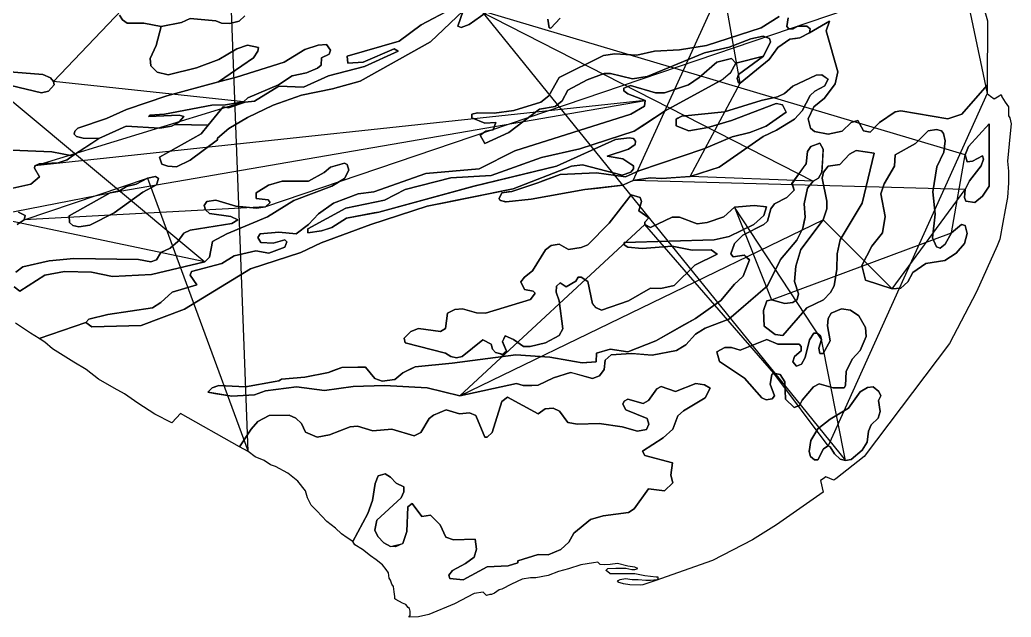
# Model space of a CAD drawing. Header units: metres. Extents: x 604421 to 673112, y 1053712 to 1114253.
# Drawn here: x 637908 to 673112, y 1053712 to 1074910 of the extents above; entities that cross this region are included whole.
import ezdxf

# ---------------------------------------------------------------- set-up
doc = ezdxf.new("R2010")
doc.units = ezdxf.units.M

msp = doc.modelspace()

# ---------------------------------------------------------------- linework, layer by layer
for points in [[(634788.99, 1099301.05), (667231.99, 1059277.05), (667044.79, 1059324.05), (666841.99, 1059511.05), (666686.09, 1059761.05), (666608.09, 1059792.05), (666452.09, 1059683.05), (666249.29, 1059293.05), (666124.59, 1059293.05), (665984.19, 1059418.05), (665937.39, 1059589.05), (665999.79, 1059979.05), (666249.29, 1060400.05), (666686.09, 1060744.05), (667341.19, 1061134.05), (667746.69, 1061711.05), (668011.79, 1061867.05), (668214.69, 1061882.05), (668417.39, 1061726.05), (668479.79, 1061570.05), (668401.79, 1061399.05), (668464.19, 1061009.05), (668386.18, 1060775.05), (668136.69, 1060541.05), (668043.09, 1060307.05), (667996.29, 1059917.05), (667824.69, 1059636.05), (667434.79, 1059309.05), (667231.99, 1059277.05), (666374.19, 1063567.05), (666280.48, 1063255.05), (666311.69, 1063068.05), (666436.49, 1063068.05), (666686.09, 1063520.05), (666592.49, 1064050.05), (666608.09, 1064315.05), (666717.29, 1064503.05), (667091.59, 1064659.05), (667403.59, 1064612.05), (667699.89, 1064409.05), (667933.89, 1063988.05), (667965.09, 1063676.05), (667746.69, 1063177.05), (667465.99, 1062865.05), (667247.59, 1062428.05), (667231.99, 1061929.05), (667185.19, 1061851.05), (666795.29, 1061851.05), (666296.18, 1061991.04), (666093.29, 1061882.05), (665687.79, 1061414.05), (665594.19, 1061227.05), (665407.08, 1061149.05), (665095.09, 1061445.05), (665079.49, 1062069.05), (664907.99, 1062319.05), (664689.59, 1062366.05), (664611.59, 1062319.05), (664549.19, 1061976.05), (664705.19, 1061570.05), (664627.18, 1061461.05), (664408.79, 1061430.05), (664252.79, 1061492.05), (663644.49, 1062194.05), (662755.49, 1062787.05), (662661.89, 1063130.05), (662942.69, 1063286.05), (663176.59, 1063286.05), (663488.59, 1063192.05), (664439.99, 1063567.05), (664829.99, 1063395.05), (665578.69, 1063395.05), (665656.69, 1063317.04), (665656.69, 1063161.05), (665422.69, 1062958.05), (665360.29, 1062771.05), (665485.09, 1062615.05), (665672.19, 1062693.05), (665796.99, 1062927.05), (665952.98, 1063551.05), (666108.99, 1063785.05), (666218.19, 1063785.05), (666342.89, 1063692.05), (666374.19, 1063567.05), (663285.79, 1068262.05), (663987.69, 1068324.05), (664424.39, 1068277.05), (664330.79, 1067965.05), (663972.09, 1067653.05), (663098.69, 1067217.05), (662568.29, 1067107.05), (659370.79, 1067014.05), (659370.79, 1066920.05), (659495.59, 1066842.05), (660010.29, 1066795.05), (661070.99, 1066873.05), (661788.39, 1066733.05), (662459.19, 1066749.05), (662677.49, 1066593.05), (661881.99, 1066203.05), (661148.89, 1065485.05), (660665.39, 1065376.05), (660306.69, 1065392.05), (659526.79, 1064939.05), (658559.69, 1064612.05), (658356.99, 1064705.05), (658247.79, 1064830.05), (658076.19, 1065626.04), (657842.19, 1065782.05), (657732.99, 1065782.05), (657655.08, 1065641.05), (657311.89, 1065438.05), (657093.48, 1065579.05), (656968.79, 1065454.05), (656953.19, 1065251.05), (657062.29, 1064939.05), (657187.19, 1063941.05), (657062.29, 1063707.05), (656578.79, 1063442.05), (656032.89, 1063317.04), (655798.99, 1063317.04), (655440.18, 1063567.05), (655143.79, 1063692.05), (655050.29, 1063489.05), (655190.69, 1063146.05), (655034.69, 1063021.05), (654987.89, 1063052.05), (654800.69, 1063099.05), (654691.49, 1063224.05), (654644.69, 1063395.05), (654348.29, 1063551.05), (653615.29, 1062958.05), (653412.49, 1062912.05), (653209.69, 1062958.05), (653022.59, 1063083.05), (651587.59, 1063442.05), (651556.39, 1063614.05), (651790.29, 1063848.05), (652071.09, 1063957.05), (652850.99, 1063848.05), (653022.59, 1063957.05), (653100.59, 1064503.05), (653350.18, 1064627.05), (653630.89, 1064659.05), (654129.99, 1064518.05), (654441.99, 1064503.05), (656048.49, 1064986.05), (656204.49, 1065205.05), (656142.09, 1065282.04), (655830.19, 1065345.05), (655705.29, 1065610.05), (655830.19, 1065782.05), (656110.88, 1066000.05), (656578.79, 1066749.05), (656781.59, 1066905.05), (657062.29, 1066951.05), (657389.89, 1066764.05), (657842.19, 1066827.05), (658076.19, 1066920.05), (658840.49, 1067700.05), (659620.29, 1068698.05), (659932.29, 1068605.05), (659979.08, 1068464.05), (659885.49, 1068137.05), (660244.29, 1067887.05), (660103.89, 1067731.05), (660103.89, 1067653.05), (660306.69, 1067544.05), (661070.99, 1067903.05), (661336.09, 1067903.05), (661959.99, 1067669.05), (662318.69, 1067716.05), (662911.49, 1067918.05), (663285.79, 1068262.05), (664595.99, 1064971.05), (665079.49, 1064846.05), (665360.29, 1064877.05), (665516.28, 1064986.05), (665562.99, 1065189.05), (665422.69, 1065626.04), (665469.49, 1066172.05), (665640.99, 1066764.05), (666436.49, 1067809.05), (666561.29, 1068199.05), (666561.29, 1068480.05), (666405.29, 1069291.05), (666452.09, 1069509.05), (666608.09, 1069712.05), (667029.19, 1069775.05), (667372.29, 1070149.05), (667606.28, 1070274.05), (668245.79, 1070180.05), (667824.69, 1068402.05), (667044.79, 1067107.05), (666935.69, 1066608.05), (666919.99, 1066062.05), (666826.49, 1065470.05), (666701.69, 1065236.05), (666452.09, 1064971.05), (665859.39, 1064690.05), (665001.49, 1063707.05), (664736.38, 1063738.05), (664346.49, 1064035.05), (664315.19, 1064596.05), (664439.99, 1064939.05), (664595.99, 1064971.05), (670990.99, 1067357.05), (671349.79, 1067653.05), (671474.48, 1067607.05), (671552.49, 1067326.05), (671458.99, 1066967.05), (671162.59, 1066624.05), (670756.99, 1066374.05), (670086.29, 1066265.04), (669618.39, 1065938.05), (669446.79, 1065610.05), (669197.29, 1065392.05), (668885.29, 1065360.05), (667933.89, 1065672.05), (667809.09, 1066187.05), (668167.79, 1066873.05), (668542.19, 1067357.05), (668635.79, 1067934.05), (668479.79, 1068730.05), (668604.59, 1069088.05), (668963.29, 1069712.05), (668994.49, 1070118.05), (669711.98, 1070523.05), (670164.29, 1070976.05), (670460.69, 1071022.05), (670632.29, 1070976.05), (670710.28, 1070882.05), (670772.69, 1070617.05), (670725.79, 1070211.05), (670476.29, 1069697.05), (670335.89, 1068808.05), (670413.89, 1068012.05), (670320.29, 1067170.05), (670460.69, 1066858.05), (670585.49, 1066811.05), (670772.69, 1066951.05), (670990.99, 1067357.05), (671474.48, 1070118.05), (671599.29, 1070414.05), (672332.39, 1071225.05), (672332.39, 1069010.05), (672098.49, 1068652.05), (671817.68, 1068433.05), (671505.69, 1068480.05), (671458.99, 1068605.05), (671474.48, 1068886.05), (671630.49, 1069197.05), (672051.69, 1069728.05), (672129.69, 1069962.05), (672098.49, 1070087.05), (671739.69, 1069899.05), (671552.49, 1069868.05), (671474.48, 1070118.05), (653022.59, 1075608.05)], [(617787.59, 1093826.04), (666077.79, 1069182.05), (665874.99, 1068932.05), (665765.79, 1068386.05), (665796.99, 1067903.05), (665718.99, 1067513.05), (665500.69, 1067092.05), (664923.49, 1066406.05), (664455.59, 1065470.05), (663082.99, 1064284.05), (662240.79, 1063972.05), (661897.59, 1063754.05), (661554.49, 1063380.05), (661226.89, 1063177.05), (660368.99, 1063005.05), (659620.29, 1063068.05), (658902.79, 1063021.05), (658700.09, 1062834.05), (658653.28, 1062506.05), (658497.29, 1062272.05), (658247.79, 1062179.05), (657467.89, 1062397.05), (656859.59, 1062210.05), (656313.69, 1061945.05), (655783.29, 1061929.05), (655549.39, 1062007.05), (653537.29, 1061570.05), (652367.49, 1061851.05), (650854.49, 1061929.05), (649747.09, 1061898.05), (648733.19, 1061757.05), (647734.99, 1061882.05), (646627.49, 1061742.05), (646237.59, 1061601.05), (645442.19, 1061555.05), (644584.29, 1061695.05), (644740.29, 1061851.05), (644974.19, 1061929.05), (645925.69, 1061882.05), (647111.09, 1062101.05), (647204.69, 1062163.05), (648031.29, 1062225.05), (648873.59, 1062397.05), (649341.49, 1062569.05), (650183.79, 1062584.05), (650511.29, 1062179.05), (650776.49, 1062085.05), (651228.78, 1062147.05), (651509.59, 1062381.05), (651946.29, 1062600.05), (653256.49, 1062724.05), (655518.19, 1063021.05), (656734.79, 1062943.05), (657873.38, 1062740.05), (658372.49, 1062771.05), (658388.19, 1063083.05), (658871.68, 1063224.05), (659495.59, 1063130.05), (660493.79, 1063520.05), (661897.59, 1064315.05), (662802.29, 1064955.05), (663285.79, 1065532.05), (663597.79, 1065813.05), (663816.09, 1066390.05), (663628.99, 1066561.05), (663238.99, 1066499.05), (663160.99, 1066608.05), (663285.79, 1066967.05), (663582.19, 1067263.05), (664330.79, 1067653.05), (664455.59, 1067763.05), (664580.39, 1068199.05), (664705.19, 1068386.05), (665141.89, 1068605.05), (665407.08, 1068870.05), (665329.09, 1069104.05), (665828.19, 1069806.05), (665874.99, 1070243.05), (665999.79, 1070414.05), (666311.69, 1070539.04), (666436.49, 1070321.05), (666389.68, 1069509.05), (666264.99, 1069291.05), (666077.79, 1069182.05), (661710.49, 1069353.05), (660712.19, 1069275.05), (660290.99, 1069307.05), (659682.79, 1069213.05), (659323.99, 1069042.05), (657966.99, 1068886.05), (656064.09, 1068542.05), (655174.99, 1068449.05), (654972.29, 1068496.05), (654925.49, 1068574.04), (655019.09, 1068776.05), (655377.79, 1068823.05), (656298.09, 1069120.05), (657093.48, 1069416.05), (658388.19, 1069478.05), (659417.59, 1069338.05), (659885.49, 1069556.04), (662193.98, 1070336.05), (663207.79, 1070757.05), (663831.69, 1070913.05), (664408.79, 1071132.05), (665126.29, 1071631.05), (664985.99, 1071896.05), (664767.59, 1071943.05), (663176.59, 1071334.05), (662334.29, 1071085.05), (661663.69, 1070976.05), (661211.29, 1071147.05), (661211.29, 1071381.05), (661414.08, 1071490.05), (662926.99, 1071646.05), (664237.29, 1072052.05), (664814.29, 1072177.05), (665063.88, 1072301.05), (665360.29, 1072551.05), (666186.99, 1072941.05), (666389.68, 1072957.05), (666608.09, 1072801.05), (666498.89, 1072567.05), (666140.19, 1072379.05), (665968.59, 1072223.05), (665687.79, 1071678.05), (665422.69, 1071381.05), (664783.19, 1070991.05), (664299.68, 1070773.05), (662739.89, 1069681.05), (661710.49, 1069353.05), (663488.59, 1072660.05), (663426.19, 1072676.05), (663379.39, 1072832.05), (663426.19, 1072972.05), (664315.19, 1073627.05), (664564.79, 1074126.05), (664533.59, 1074251.05), (664299.68, 1074329.05), (663862.89, 1074236.05), (663098.69, 1073939.05), (662225.19, 1073736.05), (660181.89, 1072894.05), (659667.19, 1072816.05), (658887.29, 1073003.05), (658653.28, 1073003.05), (658060.59, 1072785.05), (657374.29, 1072411.05), (657171.49, 1072036.05), (656921.99, 1071833.05), (656360.49, 1071740.05), (655268.69, 1070913.05), (654426.29, 1070523.05), (654254.79, 1070820.05), (654457.49, 1070960.05), (654722.69, 1071007.05), (654816.29, 1071272.05), (654426.29, 1071241.05), (653958.39, 1071428.05), (653958.39, 1071568.05), (654161.19, 1071615.05), (654753.89, 1071600.05), (655455.79, 1071693.05), (656407.29, 1071989.05), (656687.99, 1072208.05), (657062.29, 1072863.05), (658637.69, 1073643.05), (659043.29, 1073705.05), (659823.19, 1073658.05), (660446.99, 1073799.05), (661336.09, 1073846.05), (662287.49, 1074002.05), (664237.29, 1074625.05), (664876.79, 1075031.05)], [(611829.29, 1093530.05), (644475.09, 1066328.05), (642587.79, 1065875.05), (641199.59, 1065797.05), (640450.89, 1065953.05), (639499.49, 1065984.05), (638797.59, 1065844.05), (637908.49, 1065282.04), (637705.69, 1065438.05)], [(668729.33, 1089038.06), (672263.396, 1072294.7846), (672379.3898, 1072196.0636), (672506.2202, 1072107.52), (672682.4923, 1072210.8926), (672762.6088, 1072257.8759), (672784.71, 1072177.07), (672893.89, 1071989), (673018.68, 1071818.02), (673018.71, 1071506.02), (673065.49, 1071428.03), (673112.3, 1071225.08), (673065.52, 1070757), (673018.67, 1070258.07), (672987.51, 1069899.03), (673018.69, 1069541.03), (673018.65, 1069431.09), (673018.67, 1069120.07), (672987.46, 1068605.07), (672893.89, 1068168.09), (672815.86, 1067716.02), (672711.9029, 1067121.3545), (672617.9895, 1066893.0411), (671883.485, 1065260.5157), (670919.9594, 1063418.2836), (670919.9523, 1063418.2704), (670919.9442, 1063418.2593), (667897.1536, 1059410.1475), (667897.149, 1059410.1422), (666886.3199, 1058617.2404), (666820.1339, 1058574.6823), (666527.6589, 1058692.3269), (666434.3554, 1058622.7018), (666346.5144, 1058557.1528), (666432.0838, 1058144.0633), (666432.0691, 1058144.0529), (664775.5055, 1056994.4978), (663930.4587, 1056462.06), (662501.1651, 1055717.938), (662501.1586, 1055717.9348), (660456.5151, 1055005.5719), (660026.8508, 1054855.8749), (659947.88, 1054848.01), (659573.57, 1054863.02), (659339.6, 1054894), (659230.35, 1054926.05), (659183.74, 1054941.01), (659136.81, 1055004.08), (659230.38, 1055050.04), (659417.63, 1055082.01), (659651.49, 1055050.04), (659869.85, 1055050.07), (660135.1, 1055019), (660306.69, 1055019.06), (660540.62, 1055050.03), (660571.77, 1055082.01), (660571.8, 1055128.02), (660509.43, 1055128.08), (660306.64, 1055160.08), (660103.93, 1055175.03), (659745.16, 1055253.04), (659355.22, 1055253.06), (659105.69, 1055253.01), (658871.63, 1055253.02), (658778.11, 1055331.04), (658715.73, 1055362.08), (658793.68, 1055440.05), (659074.54, 1055456.04), (659230.43, 1055456.03), (659433.19, 1055455.99), (659636.04, 1055409.07), (659745.17, 1055409.09), (659854.27, 1055440.08), (659745.17, 1055487.06), (659495.61, 1055518.08), (659136.79, 1055612.02), (658871.69, 1055581.05), (658668.89, 1055565.05), (658512.93, 1055581.1), (658434.99, 1055659.07), (658278.96, 1055643.05), (657826.66, 1055565.07), (657389.88, 1055425.01), (657031.19, 1055331.07), (656672.34, 1055191.01), (656235.64, 1055113), (656048.46, 1055113), (655752.14, 1055066), (655362.2, 1054879.05), (655019.08, 1054707), (654925.45, 1054676.09), (654769.46, 1054567.08), (654660.31, 1054520.07), (654597.84, 1054520.04), (654479.1787, 1054482.7854), (654356.3978, 1054597.7554), (654043.3397, 1054551.5525), (653347.2502, 1054185.2165), (652429.1629, 1053809.9031), (652069.76, 1053720.6419), (651721.6101, 1053711.9813), (651774.77, 1053771.1), (651774.81, 1053927.03), (651743.58, 1054021.02), (651696.8, 1054052.02), (651618.76, 1054161.09), (651493.96, 1054208.03), (651259.96, 1054333.06), (651228.78, 1054364.02), (651228.79, 1054442.09), (651197.7, 1054614.06), (651182.02, 1054801), (651119.68, 1054879.05), (651072.91, 1055019.09), (651026.05, 1055097.1), (650994.9, 1055284.1), (650916.9, 1055409.09), (650792.13, 1055565.08), (650558.22, 1055752.04), (650355.34, 1055893.03), (650074.66, 1056111.1), (649809.54, 1056283.03), (649731.5, 1056392.08), (650261.8, 1057390.07), (650433.38, 1057858.01), (650526.96, 1058451.05), (650636.16, 1058731.06), (650885.73, 1058794.1), (651072.89, 1058685.03), (651275.73, 1058466.09), (651540.77, 1058342.07), (651540.76, 1058154.07), (651447.16, 1057952.08), (650589.3, 1057156.04), (650511.26, 1056797.07), (650620.46, 1056579.09), (650838.85, 1056345.05), (651072.85, 1056220.02), (651509.64, 1056329.05), (651650, 1056751.07), (651681.18, 1057624), (651837.22, 1057749.05), (652180.26, 1057281.06), (652492.27, 1057328.1), (652835.37, 1056985.1), (653038.24, 1056548.08), (653303.29, 1056454.04), (654083.22, 1056485.08), (654130.01, 1056127.05), (654036.42, 1055846.1), (653740.09, 1055612.09), (653272.14, 1055362.02), (653147.29, 1055206.03), (653178.53, 1055082.06), (653646.48, 1055035.08), (654504.26, 1055503.06), (655253.04, 1055534.1), (655596.19, 1055643), (655596.15, 1055706.04), (656313.68, 1055940.03), (656672.39, 1055924.03), (657124.67, 1056111.04), (657405.47, 1056376.09), (657577.07, 1056688.01), (658169.81, 1057172.03), (658622.05, 1057312.05), (659526.79, 1057421.03), (659729.5, 1057562.01), (660228.74, 1058264.08), (660805.76, 1058201.07), (661102.15, 1058482.03), (661024.18, 1058747.02), (661086.53, 1059184.03), (660103.85, 1059449.04), (660025.91, 1059605.1), (660759.03, 1060073.06), (661102.15, 1060385.07), (661273.7, 1060853.08), (661476.51, 1061040.09), (662240.83, 1061492.06), (662427.93, 1061835.06), (662225.21, 1061960.04), (661913.17, 1062007.03), (661195.65, 1061726.03), (660681.01, 1061898.01), (660524.93, 1061820.05), (660228.72, 1061399.07), (660041.49, 1061290), (659495.64, 1061445.07), (659370.77, 1061383.05), (659324.03, 1061274.02), (659433.23, 1061071.09), (660181.93, 1060759.07), (660244.26, 1060556.06), (660166.25, 1060369.03), (659838.63, 1060307.04), (659292.77, 1060463), (658481.74, 1060588.09), (657717.47, 1060556.03), (657374.3, 1060619.06), (657078.02, 1061024.05), (656843.98, 1061134.01), (656563.24, 1061102.1), (656313.68, 1060931.07), (655221.74, 1061523), (655019.11, 1061367), (654675.93, 1060260.09), (654504.23, 1060104), (654426.3, 1060104.01), (654098.82, 1060868.09), (653880.46, 1060962.09), (653521.67, 1060931.1), (653053.85, 1061071.09), (652601.5, 1060884.02), (652445.49, 1060759.08), (652149.06, 1060260.11), (651915.16, 1060151), (651119.65, 1060385.03), (650449.03, 1060322.07), (649902.94, 1060494.09), (649637.89, 1060463.07), (648904.8, 1060182.02), (648468.04, 1060104), (648046.98, 1060276.08), (647906.57, 1060588.06), (647703.78, 1060775.05), (647469.78, 1060884.06), (646767.94, 1060868.05), (646362.35, 1060650.05), (646128.49, 1060385.05), (645714.6969, 1059758.3548), (643619.378, 1060935.0614), (643318.9385, 1060619.6674), (643308.753, 1060608.9749), (642696.95, 1060915.02), (642104.33, 1061305.05), (641620.72, 1061633.01), (641261.95, 1061835.04), (640700.54, 1062163.04), (640263.66, 1062506.01), (639827.02, 1062756.08), (639062.68, 1063239.06), (638797.55, 1063473.08), (638594.82, 1063598.08), (640248.21, 1064175.06), (640466.53, 1064019.06), (642213.54, 1064066.1), (643757.56, 1064643.06), (646097.16, 1066078.05), (647890.96, 1066655.07), (648608.52, 1066998.09), (650370.99, 1067653.08), (652367.53, 1068293.07), (653155.24, 1068453.89), (655424.61, 1068917.02), (657499.06, 1069712.02), (657888.99, 1069759.01), (659292.74, 1069400), (659604.81, 1069509.04), (659698.28, 1069619.04), (659698.26, 1069728.09), (659606.36, 1069789.2), (659323.98, 1069977), (658777.2, 1070068.57), (658762.49, 1070071.05), (659526.84, 1070321.05), (659760.73, 1070492.03), (659774.15, 1070586.44), (659776.28, 1070601.04), (659698.3, 1070695.04), (659542.34, 1070726.02), (659058.78, 1070664.01), (656968.82, 1069712), (654036.35, 1069010.04), (650651.7, 1068090.05), (650489.08, 1068058.88), (649513.04, 1067872.05), (648982.76, 1067544.01), (648743.86, 1067460.79), (648623.97, 1067419.06), (648140.48, 1067357.09), (648140.48, 1067497.1), (649481.87, 1068230.02), (650854.45, 1068511.02), (651587.63, 1068886.01), (653209.69, 1069307.02), (654644.73, 1069385.03), (655310.18, 1069622.13), (656438.47, 1070024.1), (657795.47, 1070336.04), (659729.53, 1070960.06), (659987.12, 1071129.49), (660821.38, 1071678.1), (662880.24, 1072801.09), (663098.54, 1072993.72), (663145.43, 1073035.07), (663332.55, 1073378.08), (664315.18, 1073627.05), (663426.18, 1072972.03), (663379.38, 1072832.03), (663426.15, 1072676.07), (663488.55, 1072660.08), (664517.96, 1073502.07), (664830.03, 1073924.07), (665251.07, 1074220.02), (665451.75, 1074246.34), (665609.78, 1074267.07), (665952.94, 1074454.07), (666654.92, 1074859.02), (666545.63, 1074516), (666951.21, 1073066.07), (666857.74, 1072645.04), (666483.32, 1072130.06), (666108.98, 1071818.05), (665906.19, 1071397.09), (665984.14, 1071069.07), (666124.61, 1070944.04), (666608.09, 1070851.08), (667107.25, 1070960.04), (667434.84, 1071272.08), (667668.74, 1071334.06), (667871.5, 1070976.08), (668105.45, 1070929.02), (668433.01, 1071272.03), (668994.5, 1071646.08), (669197.26, 1071678.07), (670866.23, 1071397), (671365.31, 1071568.08), (672264.8457, 1072596.5642), (672263.396, 1072294.7846), (666608.09, 1059792.05), (666686.06, 1059761.1), (666841.94, 1059511.06), (667044.74, 1059324.05), (667232.01, 1059277.1), (667434.83, 1059309.07), (667824.72, 1059636.07), (667996.25, 1059916.99), (668043.14, 1060307.07), (668136.71, 1060541.07), (668386.17, 1060775), (668464.16, 1061009.04), (668401.82, 1061399.08), (668479.76, 1061570.08), (668417.38, 1061726.09), (668214.71, 1061882.02), (668011.82, 1061867.06), (667746.66, 1061711.04), (667341.22, 1061134), (666686.11, 1060744), (666249.32, 1060400.1), (665999.8, 1059979.05), (665937.41, 1059589.02), (665984.15, 1059418.03), (666124.55, 1059293), (666249.25, 1059293.1), (666452.04, 1059683.09), (666608.09, 1059792.05), (664689.59, 1062366.02), (664908, 1062319.09), (665079.44, 1062069), (665095.14, 1061445.07), (665407.07, 1061149.03), (665594.21, 1061227.05), (665687.78, 1061414.04), (666093.28, 1061882.01), (666296.19, 1061991.06), (666795.26, 1061851.04), (667185.14, 1061851.1), (667231.99, 1061929.07), (667247.56, 1062428.06), (667466.02, 1062865.02), (667746.72, 1063177.05), (667965.11, 1063676.06), (667933.87, 1063988.04), (667699.84, 1064409.04), (667403.59, 1064612), (667091.55, 1064659.05), (666717.32, 1064503.1), (666608.07, 1064315.04), (666592.44, 1064050.09), (666686.11, 1063520.06), (666436.55, 1063068.05), (666311.64, 1063068.05), (666280.52, 1063255.04), (666374.19, 1063567.01), (666342.91, 1063692.08), (666218.13, 1063785.09), (666109.04, 1063785.05), (665953, 1063551), (665797.04, 1062927.08), (665672.17, 1062693.05), (665485.04, 1062615.04), (665360.32, 1062771.1), (665422.73, 1062958.06), (665656.72, 1063161.05), (665656.69, 1063316.99), (665578.64, 1063395.06), (664829.97, 1063395.09), (664440.01, 1063567.02), (663488.61, 1063192.04), (663176.59, 1063286.02), (662942.7, 1063286.01), (662661.84, 1063130.06), (662755.52, 1062787.06), (663644.52, 1062194.01), (664252.82, 1061492.04), (664408.83, 1061430.01), (664627.14, 1061461.04), (664705.14, 1061570.1), (664549.15, 1061976.1), (664611.64, 1062319.01), (664689.59, 1062366.02), (660103.84, 1067653.03), (660103.84, 1067731.01), (660244.3, 1067887.1), (659885.46, 1068137.06), (659979.11, 1068464.06), (659932.3, 1068605.1), (659620.23, 1068698.1), (658840.48, 1067700.07), (658076.22, 1066920.01), (657842.19, 1066827.01), (657389.86, 1066764.06), (657062.26, 1066951.04), (656781.61, 1066905.06), (656578.8, 1066749.06), (656110.88, 1066000.03), (655830.17, 1065782.1), (655705.34, 1065610.05), (655830.23, 1065345.02), (656142.07, 1065282.06), (656204.51, 1065205.02), (656048.48, 1064986.06), (654441.96, 1064503.08), (654129.99, 1064518.06), (653630.92, 1064659.02), (653350.2, 1064627.02), (653100.58, 1064503.01), (653022.58, 1063957.02), (652851.04, 1063848.06), (652071.14, 1063957.04), (651790.28, 1063848.08), (651556.35, 1063614), (651587.56, 1063442.05), (653022.62, 1063083), (653209.71, 1062958.02), (653412.51, 1062912.07), (653615.26, 1062958.02), (654348.3, 1063551.04), (654644.72, 1063395.1), (654691.53, 1063224.08), (654800.7, 1063099.01), (654987.92, 1063052.01), (655034.7, 1063021.02), (655190.69, 1063146.07), (655050.32, 1063489), (655143.76, 1063692), (655440.18, 1063567.03), (655799.02, 1063317.02), (656032.9, 1063316.99), (656578.75, 1063442.03), (657062.32, 1063707.04), (657187.23, 1063941.03), (657062.33, 1064939.07), (656953.15, 1065251.05), (656968.76, 1065454.06), (657093.46, 1065579), (657311.91, 1065438.02), (657655.12, 1065641.08), (657733, 1065782.08), (657842.2, 1065782.1), (658076.18, 1065626.03), (658247.78, 1064830.03), (658356.96, 1064705.07), (658559.74, 1064612.03), (659526.82, 1064939.06), (660306.65, 1065392.07), (660665.39, 1065376.02), (661148.92, 1065485.03), (661881.94, 1066203.1), (662677.46, 1066593.08), (662459.16, 1066749.08), (661788.34, 1066733.01), (661070.97, 1066873.04), (660010.26, 1066795.06), (659495.57, 1066842.09), (659370.79, 1066920.07), (659370.82, 1067014.08), (662568.23, 1067106.99), (663098.71, 1067217.02), (663972.04, 1067653.05), (664330.75, 1067965.08), (664424.43, 1068277.05), (663987.65, 1068324.02), (663285.78, 1068262), (662911.51, 1067918.07), (662318.66, 1067716.09), (661960, 1067669.08), (661336.08, 1067903.07), (661071.04, 1067903.03), (660306.68, 1067544.07), (660103.84, 1067653.03), (653537.28, 1061570.07), (655549.36, 1062007.1), (655783.24, 1061929.1), (656085.27, 1061938.21), (656313.65, 1061945.01), (656859.59, 1062210.05), (657467.86, 1062397.06), (657533.02, 1062378.87), (658247.74, 1062179.03), (658497.27, 1062272.1), (658653.24, 1062506), (658700.05, 1062834), (658902.75, 1063021), (659620.25, 1063068.05), (659670.76, 1063063.84), (660368.96, 1063005.1), (661226.87, 1063177.09), (661375.86, 1063269.41), (661554.5, 1063380), (661897.54, 1063754.09), (662091.05, 1063877.01), (662240.8, 1063972), (663083.03, 1064284.11), (664382.13, 1065406.59), (664455.61, 1065470.07), (664923.44, 1066406.02), (665500.67, 1067092.07), (665718.96, 1067513.09), (665765.99, 1067748.21), (665797.02, 1067903.08), (665765.8, 1068386.04), (665875, 1068932), (666077.79, 1069182.09), (666264.97, 1069291.09), (666389.65, 1069509.07), (666418.17, 1070004.14), (666436.51, 1070321.1), (666311.65, 1070539.08), (665999.78, 1070414.05), (665875, 1070243.06), (665828.21, 1069806.09), (665761.9, 1069712.78), (665329.14, 1069104.01), (665407.1, 1068870.09), (665313.35, 1068776.34), (665141.92, 1068605.04), (664705.22, 1068386), (664580.39, 1068199.1), (664455.55, 1067763.01), (664431.71, 1067742), (664330.8, 1067653.08), (663582.17, 1067263.04), (663560.76, 1067241.6), (663285.82, 1066967), (663195.32, 1066706.59), (663160.96, 1066608.01), (663202.36, 1066550.24), (663239.02, 1066499.08), (663560.81, 1066550.25), (663629.03, 1066561.05), (663741.86, 1066457.92), (663816.12, 1066390), (663597.82, 1065813.05), (663402.36, 1065637), (663285.82, 1065532.09), (662802.33, 1064955.1), (661897.54, 1064315.03), (661513.67, 1064097.61), (660493.76, 1063520.01), (659495.64, 1063130), (658871.71, 1063224.03), (658388.16, 1063083.08), (658372.46, 1062771.03), (658030.32, 1062749.79), (657873.41, 1062740.06), (657599.91, 1062788.79), (656734.81, 1062943), (655518.17, 1063021.02), (653256.43, 1062724.09), (651946.34, 1062600.1), (651768.13, 1062510.69), (651509.62, 1062381.03), (651228.82, 1062147.1), (650776.54, 1062085.02), (650511.32, 1062179.07), (650183.84, 1062584.07), (649914.08, 1062579.25), (649341.53, 1062569.01), (649012.96, 1062448.26), (648873.56, 1062397.06), (648031.31, 1062225.09), (647204.66, 1062163.01), (647162.18, 1062134.87), (647111.06, 1062101.05), (646974.84, 1062075.86), (645925.68, 1061882), (644974.14, 1061929.09), (644864.3, 1061892.39), (644740.33, 1061851), (644584.31, 1061695.03), (644829.43, 1061655.04), (645442.15, 1061555.1), (646237.59, 1061601.09), (646627.45, 1061742.07), (647735, 1061882.09), (648733.18, 1061757.06), (649747.11, 1061898.1), (650854.54, 1061929.06), (652367.54, 1061851.09), (653537.28, 1061570.07), (666436.5, 1067809.03), (665640.95, 1066764.09), (665469.49, 1066172.07), (665422.73, 1065626.05), (665562.95, 1065189.03), (665516.32, 1064986.1), (665360.28, 1064877.02), (665079.44, 1064846.03), (664595.97, 1064971.11), (664439.94, 1064939.01), (664315.22, 1064596.04), (664346.54, 1064035.01), (664736.38, 1063738.09), (665001.47, 1063707.08), (665859.4, 1064690.1), (666452.05, 1064971.1), (666701.67, 1065236.09), (666826.52, 1065470.02), (666920.02, 1066062.04), (666935.71, 1066608.03), (667044.77, 1067107.1), (667824.67, 1068402.07), (668245.78, 1070180), (667606.34, 1070274.01), (667372.28, 1070149.08), (667029.14, 1069775.05), (666608.12, 1069712), (666452.09, 1069509.02), (666405.33, 1069291.05), (666561.26, 1068480.04), (666561.3, 1068199.01), (666436.5, 1067809.03), (668885.24, 1065360.1), (669197.24, 1065392.03), (669446.83, 1065610.05), (669618.44, 1065938.09), (670086.26, 1066265.04), (670757.02, 1066374.05), (671162.63, 1066624.09), (671459.04, 1066967.09), (671552.44, 1067326.1), (671474.43, 1067607), (671349.77, 1067653.1), (670991.03, 1067357.04), (670772.72, 1066951.03), (670585.46, 1066811.03), (670460.68, 1066858.02), (670320.31, 1067170.06), (670413.84, 1068012.06), (670335.91, 1068808.04), (670476.29, 1069697.04), (670725.81, 1070211.03), (670772.68, 1070617.05), (670710.23, 1070882.1), (670632.33, 1070976.09), (670460.7, 1071022.09), (670164.29, 1070976.06), (669712.02, 1070523.07), (668994.5, 1070118), (668963.3, 1069712.06), (668604.62, 1069088.09), (668479.81, 1068730.07), (668635.83, 1067934), (668542.17, 1067357.01), (668167.79, 1066873), (667809.12, 1066187.11), (667933.91, 1065672.05), (668885.24, 1065360.1), (671474.51, 1068886.01), (671459.01, 1068605.01), (671505.67, 1068480.02), (671817.68, 1068433), (672098.51, 1068652.08), (672332.37, 1069010.07), (672332.37, 1071225.01), (671599.3, 1070414.01), (671474.46, 1070118.02), (671552.53, 1069868.08), (671739.73, 1069899.03), (672098.49, 1070087.04), (672129.68, 1069962.09), (672051.64, 1069728.03), (671630.46, 1069197.08), (671474.51, 1068886.01), (659682.79, 1069213.08), (660291.01, 1069307.05), (660712.21, 1069275), (661360.23, 1069325.68), (661710.51, 1069353.08), (662482.57, 1069599.08), (662739.88, 1069681.04), (664299.66, 1070773.06), (664783.19, 1070991.08), (665422.65, 1071381), (665687.78, 1071678.04), (665968.59, 1072223), (666140.17, 1072379.04), (666498.93, 1072567), (666558.39, 1072694.58), (666608.06, 1072801.08), (666561.16, 1072834.5), (666389.65, 1072957.05), (666186.94, 1072941), (665360.3, 1072551), (665063.92, 1072301.05), (664814.27, 1072177.07), (664237.3, 1072052.1), (662926.98, 1071646.09), (661414.1, 1071490.1), (661279.98, 1071417.97), (661211.34, 1071381.06), (661211.33, 1071232.08), (661211.25, 1071147.03), (661663.66, 1070976.02), (662334.34, 1071085.09), (663176.57, 1071334.07), (664767.57, 1071943.06), (664797.45, 1071936.66), (664985.94, 1071896.02), (665126.25, 1071631.09), (664408.8, 1071132.1), (664016.49, 1070983.17), (663831.67, 1070913.02), (663207.84, 1070757), (662193.94, 1070336.07), (659885.44, 1069556.03), (659417.56, 1069338.04), (658388.16, 1069478.1), (657093.51, 1069416.02), (656521.78, 1069203.27), (656298.05, 1069120.05), (655377.8, 1068823.03), (655260.12, 1068807.62), (655019.04, 1068776.09), (654925.5, 1068574.08), (654958.32, 1068519.37), (654972.25, 1068496.09), (655160.53, 1068452.41), (655175.02, 1068449.04), (656064.08, 1068542.1), (657966.96, 1068886.07), (658451.45, 1068941.76), (659324.01, 1069042.01), (659551.15, 1069150.37), (659682.79, 1069213.08), (668729.33, 1089038.06)], [(665188.69, 1074984.05), (665141.89, 1074672.05), (665219.89, 1074594.05), (665375.89, 1074594.05), (665531.79, 1074688.05), (665859.39, 1074688.05), (665968.59, 1074594.05), (665952.98, 1074454.05), (665609.78, 1074267.05), (665251.09, 1074220.05), (664829.99, 1073924.05), (664517.98, 1073502.05), (663488.59, 1072660.05), (661585.69, 1083469.05)], [(671930.839, 1076865.1557), (646627.49, 1068277.05), (646315.59, 1068230.04), (645582.49, 1068293.05), (644864.99, 1068511.05), (644553.09, 1068464.05), (644459.49, 1068324.05), (644506.29, 1068168.05), (644646.69, 1068043.05), (645395.29, 1067934.05), (645644.89, 1067809.05), (645442.19, 1067685.05), (643960.29, 1067451.05), (643726.39, 1067341.05), (643523.69, 1067045.05), (643242.89, 1066811.05), (642915.29, 1066655.05), (642759.29, 1066390.05), (642556.59, 1066328.05), (642119.79, 1066406.05), (639826.99, 1066437.05), (638953.48, 1066359.05), (638017.69, 1066140.05), (637768.09, 1065953.05)], [(637814.89, 1067653.05), (638064.49, 1067809.05), (642447.39, 1069291.05), (642041.79, 1069073.05), (641698.69, 1068995.05), (641449.19, 1068839.05), (641121.59, 1068776.05), (639655.39, 1067950.05), (639670.99, 1067716.05), (639795.79, 1067607.05), (639998.59, 1067560.05), (640388.49, 1067622.05), (641261.99, 1068059.05), (642275.78, 1068792.05), (642759.29, 1069057.05), (642837.29, 1069275.05), (642728.18, 1069353.05), (642447.39, 1069291.05), (646016.9966, 1059588.5868), (645714.7245, 1059758.3393), (646128.49, 1060385.05), (646362.39, 1060650.05), (646767.99, 1060868.05), (647469.78, 1060884.05), (647703.78, 1060775.05), (647906.59, 1060588.05), (648046.99, 1060276.05), (648468.09, 1060104.05), (648904.79, 1060182.05), (649637.89, 1060463.05), (649902.98, 1060494.05), (650448.99, 1060322.05), (651119.69, 1060385.05), (651915.18, 1060151.05), (652149.09, 1060260.05), (652445.49, 1060759.05), (652601.49, 1060884.05), (653053.79, 1061071.05), (653521.69, 1060931.05), (653880.49, 1060962.05), (654098.79, 1060868.05), (654426.29, 1060104.05), (654504.29, 1060104.05), (654675.89, 1060260.05), (655019.09, 1061367.05), (655221.79, 1061523.05), (656313.69, 1060931.05), (656563.19, 1061102.05), (656843.99, 1061134.05), (657077.99, 1061024.05), (657374.29, 1060619.05), (657717.49, 1060556.05), (658481.69, 1060588.05), (659292.79, 1060463.05), (659838.69, 1060307.05), (660166.29, 1060369.04), (660244.29, 1060556.05), (660181.89, 1060759.05), (659433.19, 1061071.05), (659323.99, 1061274.05), (659370.79, 1061383.05), (659495.59, 1061445.05), (660041.49, 1061290.05), (660228.69, 1061399.05), (660524.98, 1061820.05), (660680.99, 1061898.05), (661195.68, 1061726.05), (661913.19, 1062007.05), (662225.19, 1061960.05), (662427.89, 1061835.05), (662240.79, 1061492.05), (661476.49, 1061040.05), (661273.69, 1060853.05), (661102.19, 1060385.05), (660758.98, 1060073.05), (660025.89, 1059605.05), (660103.89, 1059449.05), (661086.49, 1059184.05), (661024.19, 1058747.05), (661102.19, 1058482.05), (660805.79, 1058201.05), (660228.69, 1058264.05), (659729.49, 1057562.05), (659526.79, 1057421.05), (658622.09, 1057312.05), (658169.79, 1057172.05), (657577.09, 1056688.05), (657405.49, 1056376.05), (657124.69, 1056111.05), (656672.39, 1055924.05), (656313.69, 1055940.05), (655596.19, 1055706.05), (655596.19, 1055643.05), (655252.99, 1055534.05), (654504.29, 1055503.05), (653646.49, 1055035.05), (653178.49, 1055082.05), (653147.29, 1055206.05), (653272.19, 1055362.05), (653740.09, 1055612.05), (654036.39, 1055846.05), (654129.99, 1056127.05), (654083.19, 1056485.05), (653303.29, 1056454.05), (653038.19, 1056548.05), (652835.39, 1056985.05), (652492.29, 1057328.05), (652180.29, 1057281.05), (651837.19, 1057749.05), (651681.18, 1057624.05), (651649.99, 1056751.05), (651509.59, 1056329.05), (651244.48, 1056205.05), (651072.89, 1056220.05), (650838.89, 1056345.05), (650620.49, 1056579.05), (650511.29, 1056797.05), (650589.29, 1057156.05), (651447.19, 1057952.05), (651540.79, 1058154.05), (651540.79, 1058342.05), (651275.69, 1058466.05), (651072.89, 1058685.05), (650885.69, 1058794.05), (650636.19, 1058731.05), (650526.99, 1058451.05), (650433.39, 1057858.05), (650261.79, 1057390.05), (649731.49, 1056392.05), (649528.69, 1056532.05), (649325.99, 1056673.05), (649123.19, 1056875.05), (648811.19, 1057109.05), (648452.49, 1057484.05), (648249.68, 1057686.05), (648124.89, 1057952.05), (648046.99, 1058201.05), (647781.79, 1058544.05), (647422.99, 1058825.05), (646986.29, 1059059.05), (646814.68, 1059121.05), (646580.79, 1059277.05), (646262.2662, 1059404.4595), (646016.9966, 1059588.5868), (645364.19, 1076809.05)], [(672087.6611, 1075539.0525), (672275.7684, 1074870.2325), (672275.7684, 1074870.229), (672264.8456, 1072596.5487), (671365.28, 1071568.05), (670866.19, 1071397.05), (669197.29, 1071678.05), (668994.49, 1071646.05), (668432.99, 1071272.05), (668105.49, 1070929.05), (667871.49, 1070976.05), (667668.69, 1071334.05), (667434.79, 1071272.05), (667107.19, 1070960.05), (666608.09, 1070851.05), (666124.59, 1070944.05), (665984.19, 1071069.05), (665906.19, 1071397.05), (666108.99, 1071818.05), (666483.29, 1072130.05), (666857.69, 1072645.05), (666951.19, 1073066.05), (666545.69, 1074516.05), (666654.89, 1074859.05), (665952.98, 1074454.05), (665968.59, 1074594.05), (665859.39, 1074688.05), (665531.79, 1074688.05), (665375.89, 1074594.05), (665219.89, 1074594.05), (665141.89, 1074672.05), (665188.69, 1074984.05)], [(636801.09, 1073128.05), (638719.59, 1072972.05), (639000.29, 1072847.05), (639109.49, 1072723.05), (641527.19, 1075265.05)], [(637658.99, 1068932.05), (638298.48, 1069073.05), (638610.39, 1069338.05), (638423.19, 1069650.05), (638438.79, 1069728.05), (638594.79, 1069806.05), (639265.49, 1069837.05), (639592.99, 1069946.05), (639780.19, 1070087.05), (640716.09, 1070695.05), (641683.09, 1071132.05), (642884.19, 1071069.05), (643289.69, 1071132.05), (643414.49, 1071194.05), (644599.79, 1071178.04), (644350.29, 1070866.05), (642868.49, 1070040.05), (642946.49, 1069790.05), (643164.88, 1069712.05), (643476.79, 1069697.05), (643960.29, 1069931.05), (644927.38, 1070648.05), (644927.38, 1070710.05), (645332.99, 1071054.05), (645987.99, 1071444.05), (646908.29, 1071880.05), (647906.59, 1072239.05), (649013.99, 1072457.05), (649996.69, 1072738.05), (652492.29, 1074126.05), (653646.49, 1075234.05), (653459.29, 1074688.05), (653584.09, 1074641.05), (653864.79, 1074750.05), (654473.19, 1075171.05)], [(653240.98, 1075296.05), (652164.69, 1074735.05), (651384.79, 1074158.05), (649528.69, 1073627.05), (649559.89, 1073378.05), (650105.79, 1073409.05), (651197.69, 1073877.05), (651337.99, 1073799.05), (650152.59, 1073253.05), (648873.59, 1072925.05), (647984.49, 1072520.05), (647111.09, 1072551.05), (646237.59, 1072021.05), (645910.09, 1071989.05), (645317.29, 1071787.05), (645130.19, 1071818.05), (644599.79, 1071178.04), (643414.49, 1071194.05), (643570.39, 1071288.05), (643726.39, 1071475.05), (643570.39, 1071522.04), (642478.59, 1071475.05), (642525.39, 1071522.04), (643040.09, 1071568.05), (644724.69, 1071880.05), (645208.19, 1071896.05), (645847.69, 1072005.05), (646003.69, 1072145.05), (647095.49, 1072598.05), (647578.99, 1072925.05), (648093.69, 1073035.05), (648483.69, 1073190.05), (648608.49, 1073300.05), (648623.99, 1073565.05), (648889.19, 1073690.05), (648935.99, 1073830.05), (648795.69, 1074033.05), (648499.29, 1074017.05), (648031.29, 1073861.05), (647298.29, 1073409.05), (645598.08, 1072879.05), (644958.59, 1072707.05), (646206.39, 1073565.05), (646362.39, 1073799.05), (646377.99, 1073924.05), (645987.99, 1074017.05), (645613.69, 1073877.05), (644974.19, 1073502.05), (644178.69, 1073206.05), (643180.49, 1072957.05), (642790.49, 1073050.05), (642556.59, 1073284.05), (642540.99, 1073534.05), (642743.79, 1074002.05), (642930.89, 1074672.05), (643648.39, 1074813.04), (643960.29, 1074953.05), (644864.99, 1074875.05), (645067.79, 1074797.05), (645364.19, 1074781.05), (645691.69, 1074859.05), (645894.49, 1075047.05)], [(654473.19, 1075171.05), (653864.79, 1074750.05), (653584.09, 1074641.05), (653459.29, 1074688.05), (653646.49, 1075234.05), (652492.29, 1074126.05), (649996.69, 1072738.05), (649013.99, 1072457.05), (647906.59, 1072239.05), (646908.29, 1071880.05), (645987.99, 1071444.05), (645332.99, 1071054.05), (644927.38, 1070710.05), (644927.38, 1070648.05), (643960.29, 1069931.05), (643476.79, 1069697.05), (643164.88, 1069712.05), (642946.49, 1069790.05), (642868.49, 1070040.05), (644350.29, 1070866.05), (644599.79, 1071178.04), (645130.19, 1071818.05), (645317.29, 1071787.05), (645910.09, 1071989.05), (646237.59, 1072021.05), (647111.09, 1072551.05), (647984.49, 1072520.05), (648873.59, 1072925.05), (650152.59, 1073253.05), (651337.99, 1073799.05), (651197.69, 1073877.05), (650105.79, 1073409.05), (649559.89, 1073378.05), (649528.69, 1073627.05), (651384.79, 1074158.05), (652164.69, 1074735.05), (653240.98, 1075296.05)], [(641449.19, 1075078.05), (641558.29, 1074906.05), (641714.29, 1074797.05), (642306.99, 1074797.05), (642930.89, 1074672.05), (642743.79, 1074002.05), (642540.99, 1073534.05), (642556.59, 1073284.05), (642790.49, 1073050.05), (643180.49, 1072957.05), (644178.69, 1073206.05), (644974.19, 1073502.05), (645613.69, 1073877.05), (645987.99, 1074017.05), (646377.99, 1073924.05), (646362.39, 1073799.05), (646206.39, 1073565.05), (644958.59, 1072707.05), (643133.69, 1072208.05), (641698.69, 1071724.05), (640981.19, 1071412.05), (639967.39, 1071069.05), (639858.19, 1070960.05), (639842.58, 1070851.05), (639920.59, 1070773.05), (640154.49, 1070710.05), (640716.09, 1070695.05), (640688.56, 1070679.96), (639780.19, 1070087.05), (639047.19, 1070227.05), (637627.68, 1070289.05)], [(664876.79, 1075031.05), (664237.29, 1074625.05), (662287.49, 1074002.05), (661336.09, 1073846.05), (660446.99, 1073799.05), (659823.19, 1073658.05), (659043.29, 1073705.05), (658637.69, 1073643.05), (657062.29, 1072863.05), (656687.99, 1072208.05), (656407.29, 1071989.05), (655455.79, 1071693.05), (654753.89, 1071600.05), (654161.19, 1071615.05), (653958.39, 1071568.05), (653958.39, 1071428.05), (654426.29, 1071241.05), (654816.29, 1071272.05), (654722.69, 1071007.05), (654457.49, 1070960.05), (654254.79, 1070820.05), (654426.29, 1070523.05), (655268.69, 1070913.05), (656360.49, 1071740.05), (656921.99, 1071833.05), (657171.49, 1072036.05), (657374.29, 1072411.05), (658060.59, 1072785.05), (658653.28, 1073003.05), (658887.29, 1073003.05), (659667.19, 1072816.05), (660181.89, 1072894.05), (662225.19, 1073736.05), (663098.69, 1073939.05), (663862.89, 1074236.05), (664299.68, 1074329.05), (664533.59, 1074251.05), (664564.79, 1074126.05), (664315.19, 1073627.05), (663332.59, 1073378.05), (663176.59, 1073534.05), (662661.89, 1073409.05), (662037.99, 1072863.05), (661647.99, 1072598.05), (660805.79, 1072317.05), (660478.19, 1072317.05), (659589.19, 1072582.05), (659355.19, 1072489.05), (659355.19, 1072395.05), (659495.59, 1072286.05), (660119.49, 1072052.05), (660088.28, 1071849.05), (659604.79, 1071568.05), (655486.99, 1070258.05), (654223.58, 1069619.05), (652320.69, 1069463.05), (650480.19, 1068808.05), (649918.68, 1068730.05), (649045.19, 1068402.05), (648514.79, 1068028.05), (648156.18, 1067653.05), (647719.39, 1067310.05), (647111.09, 1067373.05), (646440.39, 1067310.05), (646362.39, 1067185.05), (646471.59, 1067014.05), (646908.29, 1066983.05), (647313.79, 1067107.05), (647391.79, 1067029.05), (647313.79, 1066842.05), (646752.29, 1066624.05), (646284.39, 1066717.05), (645520.19, 1066530.05), (645083.39, 1066265.04), (644007.19, 1065984.05), (643960.29, 1065844.05), (644194.29, 1065501.05), (643320.79, 1065251.05), (642915.29, 1064877.05), (642618.99, 1064690.05), (641027.99, 1064456.05), (640357.29, 1064284.05), (640248.19, 1064175.05), (638594.79, 1063598.05), (638282.79, 1063785.05), (637752.49, 1064144.05)], [(645894.49, 1075047.05), (645691.69, 1074859.05), (645364.19, 1074781.05), (645067.79, 1074797.05), (644864.99, 1074875.05), (643960.29, 1074953.05), (643648.39, 1074813.04), (642930.89, 1074672.05), (642306.99, 1074797.05), (641714.29, 1074797.05), (641558.29, 1074906.05), (641449.19, 1075078.05)], [(657093.48, 1074969.05), (656765.98, 1074610.05), (656703.59, 1074625.05), (656656.78, 1074937.05)], [(656656.78, 1074937.05), (656703.59, 1074625.05), (656765.98, 1074610.05), (657093.48, 1074969.05)], [(637627.68, 1070289.05), (639047.19, 1070227.05), (639780.19, 1070087.05), (639592.99, 1069946.05), (639265.49, 1069837.05), (638594.79, 1069806.05), (638438.79, 1069728.05), (645847.69, 1072005.05), (645208.19, 1071896.05), (644724.69, 1071880.05), (643040.09, 1071568.05), (642525.39, 1071522.04), (642478.59, 1071475.05), (643570.39, 1071522.04), (643726.39, 1071475.05), (643570.39, 1071288.05), (643414.49, 1071194.05), (643289.69, 1071132.05), (642884.19, 1071069.05), (641683.09, 1071132.05), (640716.09, 1070695.05), (640154.49, 1070710.05), (639920.59, 1070773.05), (639842.58, 1070851.05), (639858.19, 1070960.05), (639967.39, 1071069.05), (640981.19, 1071412.05), (641698.69, 1071724.05), (643133.69, 1072208.05), (644958.59, 1072707.05), (645598.08, 1072879.05), (647298.29, 1073409.05), (648031.29, 1073861.05), (648499.29, 1074017.05), (648795.69, 1074033.05), (648935.99, 1073830.05), (648889.19, 1073690.05), (648623.99, 1073565.05), (648608.49, 1073300.05), (648483.69, 1073190.05), (648093.69, 1073035.05), (647578.99, 1072925.05), (647095.49, 1072598.05), (646003.69, 1072145.05), (645847.69, 1072005.05), (639109.49, 1072723.05), (639125.09, 1072598.05), (638922.29, 1072379.05), (638672.79, 1072317.05), (637034.99, 1072707.05)], [(636801.09, 1067934.05), (641121.59, 1068776.05), (641449.19, 1068839.05), (641698.69, 1068995.05), (642041.79, 1069073.05), (642447.39, 1069291.05), (642728.18, 1069353.05), (642837.29, 1069275.05), (642759.29, 1069057.05), (642275.78, 1068792.05), (641261.99, 1068059.05), (640388.49, 1067622.05), (639998.59, 1067560.05), (639795.79, 1067607.05), (639670.99, 1067716.05), (639655.39, 1067950.05), (641121.59, 1068776.05), (660119.49, 1072052.05), (659495.59, 1072286.05), (659355.19, 1072395.05), (659355.19, 1072489.05), (659589.19, 1072582.05), (660478.19, 1072317.05), (660805.79, 1072317.05), (661647.99, 1072598.05), (662037.99, 1072863.05), (662661.89, 1073409.05), (663176.59, 1073534.05), (663332.59, 1073378.05), (663145.39, 1073035.05), (662880.29, 1072801.05), (660821.39, 1071678.05), (659729.49, 1070960.05), (657795.49, 1070336.05), (656438.49, 1070024.05), (654644.69, 1069385.05), (653209.69, 1069307.05), (651587.59, 1068886.05), (650854.49, 1068511.05), (649481.89, 1068230.04), (648140.48, 1067497.05), (648140.48, 1067357.05), (648623.99, 1067419.05), (648982.79, 1067544.05), (649513.09, 1067872.05), (650651.69, 1068090.05), (654036.39, 1069010.05), (656968.79, 1069712.05), (659058.79, 1070664.05), (659542.38, 1070726.05), (659698.29, 1070695.05), (659776.29, 1070601.05), (659760.69, 1070492.05), (659526.79, 1070321.05), (658762.48, 1070071.05), (659323.99, 1069977.05), (659698.29, 1069728.05), (659698.29, 1069619.05), (659604.79, 1069509.05), (659292.79, 1069400.05), (657888.99, 1069759.05), (657499.09, 1069712.05), (655424.59, 1068917.05), (652367.49, 1068293.05), (650370.99, 1067653.05), (648608.49, 1066998.05), (647890.99, 1066655.05), (646097.19, 1066078.05), (643757.59, 1064643.04), (642213.49, 1064066.05), (640466.49, 1064019.05), (640248.19, 1064175.05), (640357.29, 1064284.05), (641027.99, 1064456.05), (642618.99, 1064690.05), (642915.29, 1064877.05), (643320.79, 1065251.05), (644194.29, 1065501.05), (643960.29, 1065844.05), (644007.19, 1065984.05), (645083.39, 1066265.04), (645520.19, 1066530.05), (646284.39, 1066717.05), (646752.29, 1066624.05), (647313.79, 1066842.05), (647391.79, 1067029.05), (647313.79, 1067107.05), (646908.29, 1066983.05), (646471.59, 1067014.05), (646362.39, 1067185.05), (646440.39, 1067310.05), (647111.09, 1067373.05), (647719.39, 1067310.05), (648156.18, 1067653.05), (648514.79, 1068028.05), (649045.19, 1068402.05), (649918.68, 1068730.05), (650480.19, 1068808.05), (652320.69, 1069463.05), (654223.58, 1069619.05), (655486.99, 1070258.05), (659604.79, 1071568.05), (660088.28, 1071849.05), (660119.49, 1072052.05), (638438.79, 1069728.05), (638423.19, 1069650.05), (638610.39, 1069338.05), (638298.48, 1069073.05), (637658.99, 1068932.05)], [(637034.99, 1072707.05), (638672.79, 1072317.05), (638922.29, 1072379.05), (639125.09, 1072598.05), (639109.49, 1072723.05), (639000.29, 1072847.05), (638719.59, 1072972.05), (636801.09, 1073128.05)], [(637768.09, 1065953.05), (638017.69, 1066140.05), (638953.48, 1066359.05), (639826.99, 1066437.05), (642119.79, 1066406.05), (642556.59, 1066328.05), (642759.29, 1066390.05), (642915.29, 1066655.05), (643242.89, 1066811.05), (643523.69, 1067045.05), (643726.39, 1067341.05), (643960.29, 1067451.05), (645442.19, 1067685.05), (645644.89, 1067809.05), (645395.29, 1067934.05), (644646.69, 1068043.05), (644506.29, 1068168.05), (644459.49, 1068324.05), (644553.09, 1068464.05), (644864.99, 1068511.05), (645582.49, 1068293.05), (646315.59, 1068230.04), (646627.49, 1068277.05), (646799.19, 1068433.05), (646721.19, 1068527.05), (646299.99, 1068574.04), (646299.99, 1068776.05), (646736.69, 1069042.05), (647220.29, 1069182.05), (648156.18, 1069182.05), (648717.69, 1069494.05), (648935.99, 1069681.05), (649435.19, 1069821.05), (649528.69, 1069775.05), (649591.09, 1069572.05), (649435.19, 1069275.05), (648982.79, 1069010.05), (647641.39, 1068496.05), (646705.49, 1067918.05), (645254.99, 1067310.05), (644755.79, 1067045.05), (644646.69, 1066484.05), (644475.09, 1066328.05), (636801.09, 1067934.05)], [(637705.69, 1065438.05), (637908.49, 1065282.04), (638797.59, 1065844.05), (639499.49, 1065984.05), (640450.89, 1065953.05), (641199.59, 1065797.05), (642587.79, 1065875.05), (644475.09, 1066328.05), (644646.69, 1066484.05), (644755.79, 1067045.05), (645254.99, 1067310.05), (646705.49, 1067918.05), (647641.39, 1068496.05), (648982.79, 1069010.05), (649435.19, 1069275.05), (649591.09, 1069572.05), (649528.69, 1069775.05), (649435.19, 1069821.05), (648935.99, 1069681.05), (648717.69, 1069494.05), (648156.18, 1069182.05), (647220.29, 1069182.05), (646736.69, 1069042.05), (646299.99, 1068776.05), (646299.99, 1068574.04), (646721.19, 1068527.05), (646799.19, 1068433.05), (646627.49, 1068277.05), (638064.49, 1067809.05), (638095.69, 1067965.05), (637861.69, 1068090.05)], [(637861.69, 1068090.05), (638095.69, 1067965.05), (638064.49, 1067809.05), (637814.89, 1067653.05)]]:
    msp.add_lwpolyline(points)

doc.saveas('drawing.dxf')
